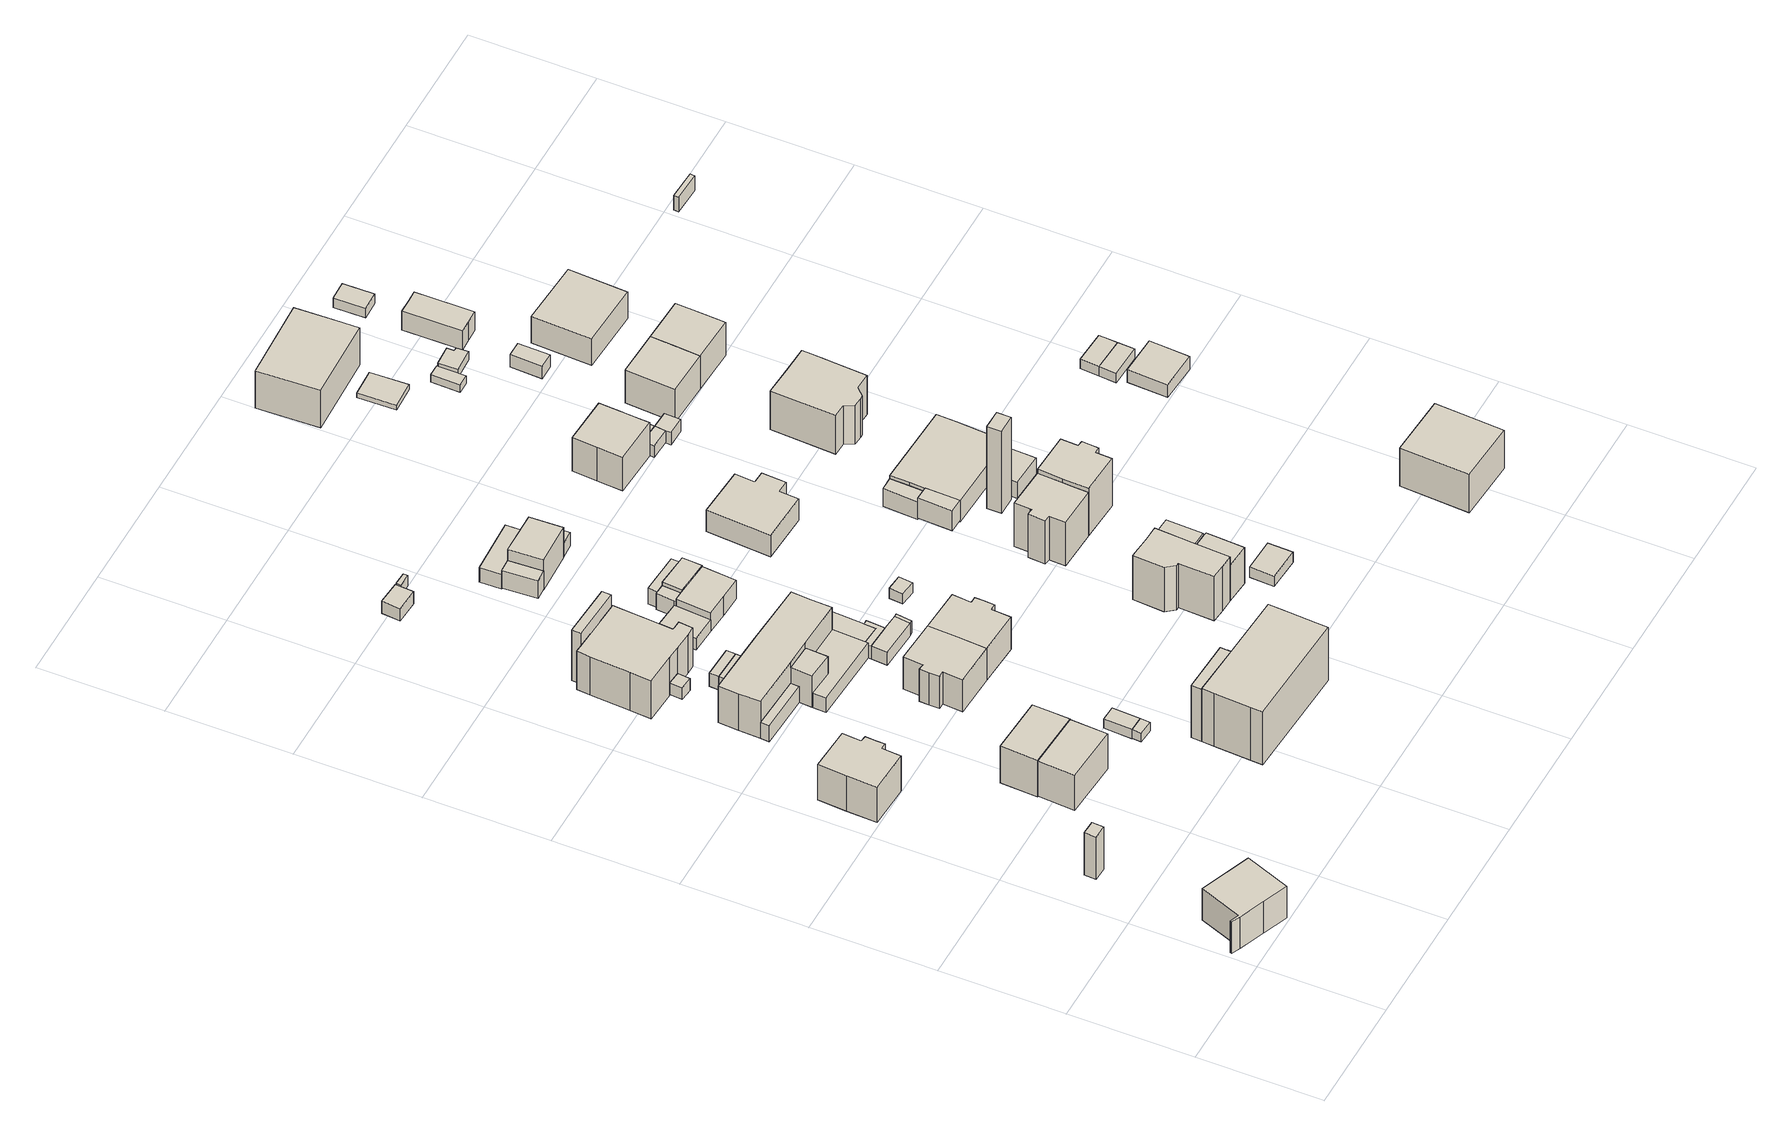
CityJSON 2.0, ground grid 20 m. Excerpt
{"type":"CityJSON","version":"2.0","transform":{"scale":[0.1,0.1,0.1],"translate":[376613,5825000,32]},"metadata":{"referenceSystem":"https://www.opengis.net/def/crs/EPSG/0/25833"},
"CityObjects":{
"building1":{"type":"Building","attributes":{"Gemeindeschluessel":"11000005","BezugspunktDach":"2200","function":"31001_1010","measuredHeight":6.8,"storeysAboveGround":2},"address":[{"country":"Germany","locality":"Berlin","thoroughfareNumber":"76B","thoroughfareName":"Flatower Straße"}],"geometry":[{"type":"Solid","lod":"1","boundaries":[[[[0,1,2,3,4,5,6,7]],[[8,9,10,11,12,13,14,15]],[[8,15,7,6]],[[9,8,6,5]],[[10,9,5,4]],[[11,10,4,3]],[[12,11,3,2]],[[13,12,2,1]],[[14,13,1,0]],[[15,14,0,7]]]]}]},
"building2":{"type":"Building","attributes":{"Gemeindeschluessel":"11000005","BezugspunktDach":"2200","function":"51009_1610","measuredHeight":8.27,"storeysAboveGround":0},"address":[{"country":"Germany","locality":"Berlin"}],"geometry":[{"type":"Solid","lod":"1","boundaries":[[[[16,17,18,19]],[[20,21,22,23]],[[20,23,19,18]],[[21,20,18,17]],[[22,21,17,16]],[[23,22,16,19]]]]}]},
"building3":{"type":"Building","attributes":{"Gemeindeschluessel":"11000005","BezugspunktDach":"2200","function":"31001_1010","measuredHeight":7.84,"storeysAboveGround":1},"address":[{"country":"Germany","locality":"Berlin","thoroughfareNumber":"29D","thoroughfareName":"Grünefelder Straße"}],"geometry":[{"type":"Solid","lod":"1","boundaries":[[[[24,25,26,27,28,29,30,31,32,33]],[[34,35,36,37,38,39,40,41,42,43]],[[34,43,33,32]],[[35,34,32,31]],[[36,35,31,30]],[[37,36,30,29]],[[38,37,29,28]],[[39,38,28,27]],[[40,39,27,26]],[[41,40,26,25]],[[42,41,25,24]],[[43,42,24,33]]]]}]},
"building4":{"type":"Building","attributes":{"Gemeindeschluessel":"11000005","BezugspunktDach":"2200","function":"31001_1010","measuredHeight":10.09,"storeysAboveGround":1},"address":[{"country":"Germany","locality":"Berlin","thoroughfareNumber":"27B","thoroughfareName":"Grünefelder Straße"}],"geometry":[{"type":"Solid","lod":"1","boundaries":[[[[44,45,46,47]],[[48,49,50,51]],[[48,51,47,46]],[[49,48,46,45]],[[50,49,45,44]],[[51,50,44,47]]]]}]},
"building5":{"type":"Building","attributes":{"Gemeindeschluessel":"11000005","BezugspunktDach":"2200","function":"31001_1010","measuredHeight":10.3,"storeysAboveGround":1},"address":[{"country":"Germany","locality":"Berlin","thoroughfareNumber":"27A","thoroughfareName":"Grünefelder Straße"}],"geometry":[{"type":"Solid","lod":"1","boundaries":[[[[52,53,54,55]],[[56,57,58,59]],[[56,59,55,54]],[[57,56,54,53]],[[58,57,53,52]],[[59,58,52,55]]]]}]},
"building6":{"type":"Building","attributes":{"Gemeindeschluessel":"11000005","BezugspunktDach":"2200","function":"51009_1610","measuredHeight":3.06,"storeysAboveGround":0},"address":[{"country":"Germany","locality":"Berlin"}],"geometry":[{"type":"Solid","lod":"1","boundaries":[[[[60,61,62,63]],[[64,65,66,67]],[[64,67,63,62]],[[65,64,62,61]],[[66,65,61,60]],[[67,66,60,63]]]]}]},
"building7":{"type":"Building","attributes":{"Gemeindeschluessel":"11000005","BezugspunktDach":"2200","function":"51009_1610","measuredHeight":2.34,"storeysAboveGround":0},"address":[{"country":"Germany","locality":"Berlin"}],"geometry":[{"type":"Solid","lod":"1","boundaries":[[[[68,69,70,71]],[[72,73,74,75]],[[72,75,71,70]],[[73,72,70,69]],[[74,73,69,68]],[[75,74,68,71]]]]}]},
"building8":{"type":"Building","attributes":{"Gemeindeschluessel":"11000005","BezugspunktDach":"2200","function":"51009_1610","measuredHeight":1.72,"storeysAboveGround":0},"address":[{"country":"Germany","locality":"Berlin"}],"geometry":[{"type":"Solid","lod":"1","boundaries":[[[[76,77,78,79]],[[80,81,82,83]],[[80,83,79,78]],[[81,80,78,77]],[[82,81,77,76]],[[83,82,76,79]]]]}]},
"building9":{"type":"Building","attributes":{"Gemeindeschluessel":"11000005","BezugspunktDach":"2200","function":"31001_1010","measuredHeight":9.69,"storeysAboveGround":2},"address":[{"country":"Germany","locality":"Berlin","thoroughfareNumber":"33 (4)","thoroughfareName":"Grünefelder Straße"}],"geometry":[{"type":"Solid","lod":"1","boundaries":[[[[84,85,86,87,88,89,90,91,92,93,94,95,96,97,98]],[[99,100,101,102,103,104,105,106,107,108,109,110,111,112,113]],[[99,113,98,97]],[[100,99,97,96]],[[101,100,96,95]],[[102,101,95,94]],[[103,102,94,93]],[[104,103,93,92]],[[105,104,92,91]],[[106,105,91,90]],[[107,106,90,89]],[[108,107,89,88]],[[109,108,88,87]],[[110,109,87,86]],[[111,110,86,85]],[[112,111,85,84]],[[113,112,84,98]]]]}]},
"building10":{"type":"Building","attributes":{"Gemeindeschluessel":"11000005","BezugspunktDach":"2200","function":"31001_1000","measuredHeight":1.76,"storeysAboveGround":1},"address":[{"country":"Germany","locality":"Berlin","thoroughfareNumber":"27 (2)","thoroughfareName":"Grünefelder Straße"}],"geometry":[{"type":"Solid","lod":"1","boundaries":[[[[77,114,115,78]],[[116,117,118,119]],[[116,119,78,115]],[[117,116,115,114]],[[118,117,114,77]],[[119,118,77,78]]]]}]},
"building11":{"type":"Building","attributes":{"Gemeindeschluessel":"11000005","BezugspunktDach":"2200","function":"31001_2463","measuredHeight":2.58,"storeysAboveGround":1},"address":[{"country":"Germany","locality":"Berlin","thoroughfareNumber":"31A (2)","thoroughfareName":"Grünefelder Straße"}],"geometry":[{"type":"Solid","lod":"1","boundaries":[[[[120,121,122,123]],[[124,125,126,127]],[[124,127,123,122]],[[125,124,122,121]],[[126,125,121,120]],[[127,126,120,123]]]]}]},
"building12":{"type":"Building","attributes":{"Gemeindeschluessel":"11000005","function":"31001_1010"},"address":[{"country":"Germany","locality":"Berlin","thoroughfareNumber":"31A","thoroughfareName":"Grünefelder Straße"}],"children":["building12-1","building12-2"]},
"building12-1":{"type":"BuildingPart","attributes":{"BezugspunktDach":"2200","measuredHeight":8.16,"storeysAboveGround":1},"parents":["building12"],"geometry":[{"type":"MultiSurface","lod":"1","boundaries":[[[128,129,130,131,132,133,134,135,136,137]],[[138,139,140,141,142,143,144,145,65,64]],[[138,64,137,136]],[[139,138,136,135]],[[140,139,135,134]],[[141,140,134,133]],[[142,141,133,132]],[[143,142,132,131]],[[144,143,131,130]],[[145,144,130,129]],[[146,147,145,129,128]],[[64,65,128,137]],[[65,145,147,146]]]}]},
"building12-2":{"type":"BuildingPart","attributes":{"BezugspunktDach":"2200","measuredHeight":6.19,"storeysAboveGround":1},"parents":["building12"],"geometry":[{"type":"Solid","lod":"1","boundaries":[[[[148,147,146,149]],[[65,145,150,151]],[[65,151,149,146]],[[150,145,147,148]],[[151,150,148,149]],[[65,146,147,145]]]]}]},
"building13":{"type":"Building","attributes":{"Gemeindeschluessel":"11000005","BezugspunktDach":"2200","function":"31001_1000","measuredHeight":9.83,"storeysAboveGround":1},"address":[{"country":"Germany","locality":"Berlin","thoroughfareNumber":"33 (5)","thoroughfareName":"Grünefelder Straße"}],"geometry":[{"type":"Solid","lod":"1","boundaries":[[[[152,153,154,155]],[[156,157,104,102]],[[156,102,155,154]],[[157,156,154,153]],[[104,157,153,152]],[[102,104,152,155]]]]}]},
"building14":{"type":"Building","attributes":{"Gemeindeschluessel":"11000005","BezugspunktDach":"2200","function":"31001_1000","measuredHeight":2.57,"storeysAboveGround":1},"address":[{"country":"Germany","locality":"Berlin","thoroughfareNumber":"31A (3)","thoroughfareName":"Grünefelder Straße"}],"geometry":[{"type":"Solid","lod":"1","boundaries":[[[[121,158,159,122]],[[160,161,125,124]],[[160,124,122,159]],[[161,160,159,158]],[[125,161,158,121]],[[124,125,121,122]]]]}]},
"building15":{"type":"Building","attributes":{"Gemeindeschluessel":"11000005","BezugspunktDach":"2200","function":"51009_1610","measuredHeight":5.48,"storeysAboveGround":0},"address":[{"country":"Germany","locality":"Berlin"}],"geometry":[{"type":"Solid","lod":"1","boundaries":[[[[162,163,164,165]],[[166,167,168,169]],[[166,169,165,164]],[[167,166,164,163]],[[168,167,163,162]],[[169,168,162,165]]]]}]},
"building16":{"type":"Building","attributes":{"Gemeindeschluessel":"11000005","BezugspunktDach":"2200","function":"51009_1610","measuredHeight":2.93,"storeysAboveGround":0},"address":[{"country":"Germany","locality":"Berlin"}],"geometry":[{"type":"Solid","lod":"1","boundaries":[[[[170,171,172,173,174,175,176]],[[151,150,145,144,177,178,179]],[[151,179,176,175]],[[150,151,175,174]],[[145,150,174,173]],[[144,145,173,172]],[[177,144,172,171]],[[178,177,171,170]],[[179,178,170,176]]]]}]},
"building17":{"type":"Building","attributes":{"Gemeindeschluessel":"11000005","BezugspunktDach":"2200","function":"31001_1010","measuredHeight":7.36,"storeysAboveGround":1},"address":[{"country":"Germany","locality":"Berlin","thoroughfareNumber":"29C","thoroughfareName":"Grünefelder Straße"}],"geometry":[{"type":"Solid","lod":"1","boundaries":[[[[180,181,182,183,184,185,186,187,188,189]],[[190,191,192,193,194,195,196,197,198,199]],[[190,199,189,188]],[[191,190,188,187]],[[192,191,187,186]],[[193,192,186,185]],[[194,193,185,184]],[[195,194,184,183]],[[196,195,183,182]],[[197,196,182,181]],[[198,197,181,180]],[[199,198,180,189]]]]}]},
"building18":{"type":"Building","attributes":{"Gemeindeschluessel":"11000005","function":"31001_1010"},"address":[{"country":"Germany","locality":"Berlin","thoroughfareNumber":"25","thoroughfareName":"Grünefelder Straße"}],"children":["building18-1","building18-2"]},
"building18-1":{"type":"BuildingPart","attributes":{"BezugspunktDach":"2200","measuredHeight":10.67,"storeysAboveGround":2},"parents":["building18"],"geometry":[{"type":"MultiSurface","lod":"1","boundaries":[[[200,201,202,203,204,205,206,207,208]],[[209,210,211,212,213,214,215,216,217]],[[209,217,208,207]],[[210,209,207,206]],[[211,210,206,205]],[[218,219,211,205,204]],[[213,212,204,203]],[[214,213,203,202]],[[215,214,202,201]],[[216,215,201,200]],[[217,216,200,208]],[[212,211,219,218]]]}]},
"building18-2":{"type":"BuildingPart","attributes":{"BezugspunktDach":"2200","measuredHeight":10.16,"storeysAboveGround":2},"parents":["building18"],"geometry":[{"type":"Solid","lod":"1","boundaries":[[[[218,220,221,219]],[[222,223,212,211]],[[222,211,219,221]],[[223,222,221,220]],[[212,223,220,218]],[[212,218,219,211]]]]}]},
"building19":{"type":"Building","attributes":{"Gemeindeschluessel":"11000005","BezugspunktDach":"2200","function":"31001_1312","measuredHeight":2.42,"storeysAboveGround":1},"address":[{"country":"Germany","locality":"Berlin","thoroughfareNumber":"95A","thoroughfareName":"Hubertusstraße"}],"geometry":[{"type":"Solid","lod":"1","boundaries":[[[[224,225,226,227]],[[228,229,230,231]],[[228,231,227,226]],[[229,228,226,225]],[[230,229,225,224]],[[231,230,224,227]]]]}]},
"building20":{"type":"Building","attributes":{"Gemeindeschluessel":"11000005","BezugspunktDach":"2200","function":"51009_1610","measuredHeight":7.68,"storeysAboveGround":0},"address":[{"country":"Germany","locality":"Berlin"}],"geometry":[{"type":"Solid","lod":"1","boundaries":[[[[232,233,234,235]],[[236,237,238,239]],[[236,239,235,234]],[[237,236,234,233]],[[238,237,233,232]],[[239,238,232,235]]]]}]},
"building21":{"type":"Building","attributes":{"Gemeindeschluessel":"11000005","BezugspunktDach":"2200","function":"51009_1610","measuredHeight":2.75,"storeysAboveGround":0},"address":[{"country":"Germany","locality":"Berlin"}],"geometry":[{"type":"Solid","lod":"1","boundaries":[[[[240,241,242,243,244]],[[245,246,247,248,249]],[[245,249,244,243]],[[246,245,243,242]],[[247,246,242,241]],[[248,247,241,240]],[[249,248,240,244]]]]}]},
"building22":{"type":"Building","attributes":{"Gemeindeschluessel":"11000005","BezugspunktDach":"2200","function":"51009_1610","measuredHeight":2.51,"storeysAboveGround":0},"address":[{"country":"Germany","locality":"Berlin"}],"geometry":[{"type":"Solid","lod":"1","boundaries":[[[[250,251,252,253,254,255,256]],[[178,177,257,258,259,260,261]],[[178,261,256,255]],[[177,178,255,254]],[[257,177,254,253]],[[258,257,253,252]],[[259,258,252,251]],[[260,259,251,250]],[[261,260,250,256]]]]}]},
"building23":{"type":"Building","attributes":{"Gemeindeschluessel":"11000005","BezugspunktDach":"2200","function":"31001_1000","measuredHeight":2.48,"storeysAboveGround":1},"address":[{"country":"Germany","locality":"Berlin","thoroughfareNumber":"31A (4)","thoroughfareName":"Grünefelder Straße"}],"geometry":[{"type":"Solid","lod":"1","boundaries":[[[[262,263,250,256,264]],[[261,260,265,266,267]],[[261,267,264,256]],[[260,261,256,250]],[[265,260,250,263]],[[266,265,263,262]],[[267,266,262,264]]]]}]},
"building24":{"type":"Building","attributes":{"Gemeindeschluessel":"11000005","BezugspunktDach":"2200","function":"31001_1010","measuredHeight":7.36,"storeysAboveGround":1},"address":[{"country":"Germany","locality":"Berlin","thoroughfareNumber":"29B","thoroughfareName":"Grünefelder Straße"}],"geometry":[{"type":"Solid","lod":"1","boundaries":[[[[268,269,270,271,272,273,274,184,183,182]],[[195,194,275,276,277,278,279,280,281,196]],[[195,196,182,183]],[[194,195,183,184]],[[275,194,184,274]],[[276,275,274,273]],[[277,276,273,272]],[[278,277,272,271]],[[279,278,271,270]],[[280,279,270,269]],[[281,280,269,268]],[[196,281,268,182]]]]}]},
"building25":{"type":"Building","attributes":{"Gemeindeschluessel":"11000005","BezugspunktDach":"2200","function":"31001_1000","measuredHeight":2.1,"storeysAboveGround":1},"address":[{"country":"Germany","locality":"Berlin","thoroughfareNumber":"95A (1)","thoroughfareName":"Hubertusstraße"}],"geometry":[{"type":"Solid","lod":"1","boundaries":[[[[282,283,284,285]],[[286,287,288,289]],[[286,289,285,284]],[[287,286,284,283]],[[288,287,283,282]],[[289,288,282,285]]]]}]},
"building26":{"type":"Building","attributes":{"Gemeindeschluessel":"11000005","BezugspunktDach":"2200","function":"31001_1000","measuredHeight":2.5,"storeysAboveGround":1},"address":[{"country":"Germany","locality":"Berlin","thoroughfareNumber":"31A (1)","thoroughfareName":"Grünefelder Straße"}],"geometry":[{"type":"Solid","lod":"1","boundaries":[[[[253,252,290,291,292,254]],[[144,142,293,258,257,177]],[[144,177,254,292]],[[142,144,292,291]],[[293,142,291,290]],[[258,293,290,252]],[[257,258,252,253]],[[177,257,253,254]]]]}]},
"building27":{"type":"Building","attributes":{"Gemeindeschluessel":"11000005","BezugspunktDach":"2200","function":"51009_1610","measuredHeight":3.07,"storeysAboveGround":0},"address":[{"country":"Germany","locality":"Berlin"}],"geometry":[{"type":"Solid","lod":"1","boundaries":[[[[294,295,296,297,298,299]],[[300,301,302,303,304,305]],[[300,305,299,298]],[[301,300,298,297]],[[302,301,297,296]],[[303,302,296,295]],[[304,303,295,294]],[[305,304,294,299]]]]}]},
"building28":{"type":"Building","attributes":{"Gemeindeschluessel":"11000005","BezugspunktDach":"2200","function":"51009_1610","measuredHeight":2.44,"storeysAboveGround":0},"address":[{"country":"Germany","locality":"Berlin"}],"geometry":[{"type":"Solid","lod":"1","boundaries":[[[[306,307,263,262]],[[308,309,310,311]],[[308,311,262,263]],[[309,308,263,307]],[[310,309,307,306]],[[311,310,306,262]]]]}]},
"building29":{"type":"Building","attributes":{"Gemeindeschluessel":"11000005","BezugspunktDach":"2200","function":"31001_1000","measuredHeight":5.25,"storeysAboveGround":1},"address":[{"country":"Germany","locality":"Berlin","thoroughfareNumber":"93 (2)","thoroughfareName":"Hubertusstraße"}],"geometry":[{"type":"Solid","lod":"1","boundaries":[[[[312,313,314,315]],[[316,317,318,319]],[[316,319,315,314]],[[317,316,314,313]],[[318,317,313,312]],[[319,318,312,315]]]]}]},
"building30":{"type":"Building","attributes":{"Gemeindeschluessel":"11000005","BezugspunktDach":"2200","function":"31001_2463","measuredHeight":4.39,"storeysAboveGround":1},"address":[{"country":"Germany","locality":"Berlin","thoroughfareNumber":"33 (1)","thoroughfareName":"Grünefelder Straße"}],"geometry":[{"type":"Solid","lod":"1","boundaries":[[[[320,321,322,323,324,325,326]],[[247,327,328,329,330,331,248]],[[247,248,326,325]],[[327,247,325,324]],[[328,327,324,323]],[[329,328,323,322]],[[330,329,322,321]],[[331,330,321,320]],[[248,331,320,326]]]]}]},
"building31":{"type":"Building","attributes":{"Gemeindeschluessel":"11000005","BezugspunktDach":"2200","function":"31001_1000","measuredHeight":4.55,"storeysAboveGround":1},"address":[{"country":"Germany","locality":"Berlin","thoroughfareNumber":"33 (2)","thoroughfareName":"Grünefelder Straße"}],"geometry":[{"type":"Solid","lod":"1","boundaries":[[[[332,333,334,335,336,337]],[[303,338,339,340,341,304]],[[303,304,337,336]],[[338,303,336,335]],[[339,338,335,334]],[[340,339,334,333]],[[341,340,333,332]],[[304,341,332,337]]]]}]},
"building32":{"type":"Building","attributes":{"Gemeindeschluessel":"11000005","BezugspunktDach":"2200","function":"31001_1000","measuredHeight":3.08,"storeysAboveGround":1},"address":[{"country":"Germany","locality":"Berlin","thoroughfareNumber":"33 (3)","thoroughfareName":"Grünefelder Straße"}],"geometry":[{"type":"Solid","lod":"1","boundaries":[[[[295,342,343,344,296]],[[345,346,347,303,302]],[[345,302,296,344]],[[346,345,344,343]],[[347,346,343,342]],[[303,347,342,295]],[[302,303,295,296]]]]}]},
"building33":{"type":"Building","attributes":{"Gemeindeschluessel":"11000005","function":"31001_1010"},"address":[{"country":"Germany","locality":"Berlin","thoroughfareNumber":"93","thoroughfareName":"Hubertusstraße"}],"children":["building33-1","building33-2"]},
"building33-1":{"type":"BuildingPart","attributes":{"BezugspunktDach":"2200","measuredHeight":8.17,"storeysAboveGround":1},"parents":["building33"],"geometry":[{"type":"MultiSurface","lod":"1","boundaries":[[[348,349,350,351]],[[352,353,354,355]],[[356,357,351,350]],[[353,352,350,349]],[[354,353,349,348]],[[355,354,348,351]],[[352,355,357,356]]]}]},
"building33-2":{"type":"BuildingPart","attributes":{"BezugspunktDach":"2200","measuredHeight":2.81,"storeysAboveGround":1},"parents":["building33"],"geometry":[{"type":"Solid","lod":"1","boundaries":[[[[358,357,356,359,360]],[[361,352,355,362,363]],[[361,363,360,359]],[[352,361,359,356]],[[362,355,357,358]],[[363,362,358,360]],[[355,352,356,357]]]]}]},
"building34":{"type":"Building","attributes":{"Gemeindeschluessel":"11000005","BezugspunktDach":"2200","function":"31001_1000","measuredHeight":1.97,"storeysAboveGround":1},"address":[{"country":"Germany","locality":"Berlin","thoroughfareNumber":"31 (3)","thoroughfareName":"Grünefelder Straße"}],"geometry":[{"type":"Solid","lod":"1","boundaries":[[[[364,365,366,367]],[[368,369,370,371]],[[368,371,367,366]],[[369,368,366,365]],[[370,369,365,364]],[[371,370,364,367]]]]}]},
"building35":{"type":"Building","attributes":{"Gemeindeschluessel":"11000005","BezugspunktDach":"2200","function":"31001_1000","measuredHeight":3.67,"storeysAboveGround":1},"address":[{"country":"Germany","locality":"Berlin","thoroughfareNumber":"93 (3)","thoroughfareName":"Hubertusstraße"}],"geometry":[{"type":"Solid","lod":"1","boundaries":[[[[372,373,374,375]],[[376,377,378,379]],[[376,379,375,374]],[[377,376,374,373]],[[378,377,373,372]],[[379,378,372,375]]]]}]},
"building36":{"type":"Building","attributes":{"Gemeindeschluessel":"11000005","function":"31001_1010"},"address":[{"country":"Germany","locality":"Berlin","thoroughfareNumber":"27","thoroughfareName":"Grünefelder Straße"}],"children":["building36-1","building36-2"]},
"building36-1":{"type":"BuildingPart","attributes":{"BezugspunktDach":"2200","measuredHeight":10.29,"storeysAboveGround":2},"parents":["building36"],"geometry":[{"type":"Solid","lod":"1","boundaries":[[[[380,381,382,383,384,385,386,387,388,389]],[[390,391,392,393,394,395,396,397,398,399]],[[390,399,389,388]],[[391,390,388,387]],[[392,391,387,386]],[[393,392,386,385]],[[394,400,401,393,385,384]],[[395,394,384,383]],[[396,395,383,382]],[[397,396,382,381]],[[398,397,381,380]],[[399,398,380,389]],[[393,401,400,394]]]]}]},
"building36-2":{"type":"BuildingPart","attributes":{"BezugspunktDach":"2200","measuredHeight":9.18,"storeysAboveGround":2},"parents":["building36"],"geometry":[{"type":"Solid","lod":"1","boundaries":[[[[402,403,404,401,400]],[[393,405,406,407,394]],[[405,393,401,404]],[[406,405,404,403]],[[407,406,403,402]],[[394,407,402,400]],[[393,394,400,401]]]]}]},
"building37":{"type":"Building","attributes":{"Gemeindeschluessel":"11000005","BezugspunktDach":"2200","function":"51009_1610","measuredHeight":9.21,"storeysAboveGround":0},"address":[{"country":"Germany","locality":"Berlin"}],"geometry":[{"type":"Solid","lod":"1","boundaries":[[[[408,409,410,411]],[[392,412,405,393]],[[392,393,411,410]],[[412,392,410,409]],[[405,412,409,408]],[[393,405,408,411]]]]}]},
"building38":{"type":"Building","attributes":{"Gemeindeschluessel":"11000005","BezugspunktDach":"2200","function":"31001_1010","measuredHeight":5.49,"storeysAboveGround":1},"address":[{"country":"Germany","locality":"Berlin","thoroughfareNumber":"33","thoroughfareName":"Grünefelder Straße"}],"geometry":[{"type":"Solid","lod":"1","boundaries":[[[[413,414,415,416,417,418,419,420]],[[421,422,423,424,425,426,427,428]],[[421,428,420,419]],[[422,421,419,418]],[[423,422,418,417]],[[424,423,417,416]],[[425,424,416,415]],[[426,425,415,414]],[[427,426,414,413]],[[428,427,413,420]]]]}]},
"building39":{"type":"Building","attributes":{"Gemeindeschluessel":"11000005","BezugspunktDach":"2200","function":"31001_2463","measuredHeight":1.97,"storeysAboveGround":1},"address":[{"country":"Germany","locality":"Berlin","thoroughfareNumber":"27 (1)","thoroughfareName":"Grünefelder Straße"}],"geometry":[{"type":"Solid","lod":"1","boundaries":[[[[429,430,431,432]],[[433,434,435,436]],[[433,436,432,431]],[[434,433,431,430]],[[435,434,430,429]],[[436,435,429,432]]]]}]},
"building40":{"type":"Building","attributes":{"Gemeindeschluessel":"11000005","BezugspunktDach":"2200","function":"31001_1010","measuredHeight":9.52,"storeysAboveGround":2},"address":[{"country":"Germany","locality":"Berlin","thoroughfareNumber":"29A","thoroughfareName":"Grünefelder Straße"}],"geometry":[{"type":"Solid","lod":"1","boundaries":[[[[437,438,439,440,441,442,443,444,445,446,447]],[[448,449,450,451,452,453,454,455,456,457,458]],[[448,458,447,446]],[[449,448,446,445]],[[450,449,445,444]],[[451,450,444,443]],[[452,451,443,442]],[[453,452,442,441]],[[454,453,441,440]],[[455,454,440,439]],[[456,455,439,438]],[[457,456,438,437]],[[458,457,437,447]]]]}]},
"building41":{"type":"Building","attributes":{"Gemeindeschluessel":"11000005","BezugspunktDach":"2200","function":"51009_1610","measuredHeight":4.53,"storeysAboveGround":0},"address":[{"country":"Germany","locality":"Berlin"}],"geometry":[{"type":"Solid","lod":"1","boundaries":[[[[459,460,461,462]],[[463,464,465,466]],[[463,466,462,461]],[[464,463,461,460]],[[465,464,460,459]],[[466,465,459,462]]]]}]},
"building42":{"type":"Building","attributes":{"Gemeindeschluessel":"11000005","BezugspunktDach":"2200","function":"31001_1010","measuredHeight":7.87,"storeysAboveGround":1},"address":[{"country":"Germany","locality":"Berlin","thoroughfareNumber":"35B","thoroughfareName":"Grünefelder Straße"}],"geometry":[{"type":"Solid","lod":"1","boundaries":[[[[467,468,469,470,471,472,473,474]],[[475,476,477,478,479,480,481,482]],[[475,482,474,473]],[[476,475,473,472]],[[477,476,472,471]],[[478,477,471,470]],[[479,478,470,469]],[[480,479,469,468]],[[481,480,468,467]],[[482,481,467,474]]]]}]},
"building43":{"type":"Building","attributes":{"Gemeindeschluessel":"11000005","BezugspunktDach":"2200","function":"31001_1000","measuredHeight":16.09,"storeysAboveGround":1},"address":[{"country":"Germany","locality":"Berlin","thoroughfareNumber":"31 (2)","thoroughfareName":"Grünefelder Straße"}],"geometry":[{"type":"Solid","lod":"1","boundaries":[[[[483,484,485,486]],[[487,488,489,490]],[[487,490,486,485]],[[488,487,485,484]],[[489,488,484,483]],[[490,489,483,486]]]]}]},
"building44":{"type":"Building","attributes":{"Gemeindeschluessel":"11000005","BezugspunktDach":"2200","function":"31001_1010","measuredHeight":10.34,"storeysAboveGround":2},"address":[{"country":"Germany","locality":"Berlin","thoroughfareNumber":"29","thoroughfareName":"Grünefelder Straße"}],"geometry":[{"type":"Solid","lod":"1","boundaries":[[[[491,492,493,494,495,496,497,498,499,500]],[[501,452,502,503,504,505,506,507,508,455]],[[501,455,500,499]],[[452,501,499,498]],[[502,452,498,497]],[[503,502,497,496]],[[504,503,496,495]],[[505,504,495,494]],[[506,505,494,493]],[[507,506,493,492]],[[508,507,492,491]],[[455,508,491,500]]]]}]},
"building45":{"type":"Building","attributes":{"Gemeindeschluessel":"11000005","function":"31001_1010"},"address":[{"country":"Germany","locality":"Berlin","thoroughfareNumber":"31","thoroughfareName":"Grünefelder Straße"}],"children":["building45-1","building45-2"]},
"building45-1":{"type":"BuildingPart","attributes":{"BezugspunktDach":"2200","measuredHeight":4.65,"storeysAboveGround":2},"parents":["building45"],"geometry":[{"type":"MultiSurface","lod":"1","boundaries":[[[509,510,511,512,513,514,515,516,517]],[[518,519,520,521,522,523,524,525,526]],[[518,526,517,516]],[[519,518,516,515]],[[527,528,515,514]],[[529,530,527,520,514,513]],[[522,521,513,512]],[[523,522,512,511]],[[524,523,511,510]],[[525,524,510,509]],[[526,525,509,517]],[[520,519,528,527]],[[521,531,520,527,530,529]]]}]},
"building45-2":{"type":"BuildingPart","attributes":{"BezugspunktDach":"2200","measuredHeight":3.55,"storeysAboveGround":2},"parents":["building45"],"geometry":[{"type":"MultiSurface","lod":"1","boundaries":[[[528,530,532,533]],[[534,521,519,535]],[[534,535,533,532]],[[521,534,532,530]],[[521,520,519]],[[535,519,528,533]],[[519,520,527,528]],[[530,527,520,521]]]}]},
"building46":{"type":"Building","attributes":{"Gemeindeschluessel":"11000005","BezugspunktDach":"2200","function":"31001_1000","measuredHeight":2.25,"storeysAboveGround":1},"address":[{"country":"Germany","locality":"Berlin","thoroughfareNumber":"35B (2)","thoroughfareName":"Grünefelder Straße"}],"geometry":[{"type":"Solid","lod":"1","boundaries":[[[[536,537,538,539,540]],[[541,542,543,544,545]],[[541,545,540,539]],[[542,541,539,538]],[[543,542,538,537]],[[544,543,537,536]],[[545,544,536,540]]]]}]},
"building47":{"type":"Building","attributes":{"Gemeindeschluessel":"11000005","BezugspunktDach":"2200","function":"51009_1610","measuredHeight":2.35,"storeysAboveGround":0},"address":[{"country":"Germany","locality":"Berlin"}],"geometry":[{"type":"Solid","lod":"1","boundaries":[[[[537,546,547,538]],[[478,548,549,480]],[[478,480,538,547]],[[548,478,547,546]],[[549,548,546,537]],[[480,549,537,538]]]]}]},
"building48":{"type":"Building","attributes":{"Gemeindeschluessel":"11000005","BezugspunktDach":"2200","function":"31001_2463","measuredHeight":3.8,"storeysAboveGround":1},"address":[{"country":"Germany","locality":"Berlin","thoroughfareNumber":"31 (1)","thoroughfareName":"Grünefelder Straße"}],"geometry":[{"type":"Solid","lod":"1","boundaries":[[[[550,551,552,553]],[[554,555,556,557]],[[554,557,553,552]],[[555,554,552,551]],[[556,555,551,550]],[[557,556,550,553]]]]}]},
"building49":{"type":"Building","attributes":{"Gemeindeschluessel":"11000005","BezugspunktDach":"2200","function":"31001_1000","measuredHeight":2.36,"storeysAboveGround":1},"address":[{"country":"Germany","locality":"Berlin","thoroughfareNumber":"35B (1)","thoroughfareName":"Grünefelder Straße"}],"geometry":[{"type":"Solid","lod":"1","boundaries":[[[[558,559,537,536,560]],[[561,549,562,563,564]],[[561,564,560,536]],[[549,561,536,537]],[[562,549,537,559]],[[563,562,559,558]],[[564,563,558,560]]]]}]},
"building50":{"type":"Building","attributes":{"Gemeindeschluessel":"11000005","BezugspunktDach":"2200","function":"31001_1010","measuredHeight":10.13,"storeysAboveGround":1},"address":[{"country":"Germany","locality":"Berlin","thoroughfareNumber":"91","thoroughfareName":"Hubertusstraße"}],"geometry":[{"type":"Solid","lod":"1","boundaries":[[[[565,566,567,568,569]],[[570,571,572,573,574]],[[570,574,569,568]],[[571,570,568,567]],[[572,571,567,566]],[[573,572,566,565]],[[574,573,565,569]]]]}]},
"building51":{"type":"Building","attributes":{"Gemeindeschluessel":"11000005","BezugspunktDach":"2200","function":"31001_1000","measuredHeight":0.956,"storeysAboveGround":1},"address":[{"country":"Germany","locality":"Berlin","thoroughfareNumber":"91 (1)","thoroughfareName":"Hubertusstraße"}],"geometry":[{"type":"Solid","lod":"1","boundaries":[[[[575,576,577,578]],[[579,580,581,582]],[[579,582,578,577]],[[580,579,577,576]],[[581,580,576,575]],[[582,581,575,578]]]]}]},
"building52":{"type":"Building","attributes":{"Gemeindeschluessel":"11000005","BezugspunktDach":"2200","function":"31001_1000","measuredHeight":2.41,"storeysAboveGround":1},"address":[{"country":"Germany","locality":"Berlin","thoroughfareNumber":"91 (2)","thoroughfareName":"Hubertusstraße"}],"geometry":[{"type":"Solid","lod":"1","boundaries":[[[[583,584,585,586,587]],[[588,589,590,591,592]],[[588,592,587,586]],[[589,588,586,585]],[[590,589,585,584]],[[591,590,584,583]],[[592,591,583,587]]]]}]},
"building53":{"type":"Building","attributes":{"Gemeindeschluessel":"11000005","BezugspunktDach":"2200","function":"31001_1010","measuredHeight":9.41,"storeysAboveGround":1},"address":[{"country":"Germany","locality":"Berlin","thoroughfareNumber":"33A","thoroughfareName":"Grünefelder Straße"}],"geometry":[{"type":"Solid","lod":"1","boundaries":[[[[593,594,595,596,597,598,599,600,601,602,603,604]],[[605,606,607,608,609,610,611,612,613,614,615,616]],[[605,616,604,603]],[[606,605,603,602]],[[607,606,602,601]],[[608,607,601,600]],[[609,608,600,599]],[[610,609,599,598]],[[611,610,598,597]],[[612,611,597,596]],[[613,612,596,595]],[[614,613,595,594]],[[615,614,594,593]],[[616,615,593,604]]]]}]},
"building54":{"type":"Building","attributes":{"Gemeindeschluessel":"11000005","BezugspunktDach":"2200","function":"31001_1010","measuredHeight":7.62,"storeysAboveGround":1},"address":[{"country":"Germany","locality":"Berlin","thoroughfareNumber":"35A","thoroughfareName":"Grünefelder Straße"}],"geometry":[{"type":"Solid","lod":"1","boundaries":[[[[617,618,619,620,621]],[[622,623,624,625,626]],[[622,626,621,620]],[[623,622,620,619]],[[624,623,619,618]],[[625,624,618,617]],[[626,625,617,621]]]]}]},
"building55":{"type":"Building","attributes":{"Gemeindeschluessel":"11000005","BezugspunktDach":"2200","function":"31001_1010","measuredHeight":8.8,"storeysAboveGround":1},"address":[{"country":"Germany","locality":"Berlin","thoroughfareNumber":"26","thoroughfareName":"Grünefelder Straße"}],"geometry":[{"type":"Solid","lod":"1","boundaries":[[[[627,628,629,630]],[[631,632,633,634]],[[631,634,630,629]],[[632,631,629,628]],[[633,632,628,627]],[[634,633,627,630]]]]}]},
"building56":{"type":"Building","attributes":{"Gemeindeschluessel":"11000005","BezugspunktDach":"2200","function":"31001_1000","measuredHeight":1.67,"storeysAboveGround":1},"address":[{"country":"Germany","locality":"Berlin","thoroughfareNumber":"39 (2)","thoroughfareName":"Grünefelder Straße"}],"geometry":[{"type":"Solid","lod":"1","boundaries":[[[[635,636,637,638,639,640]],[[641,642,643,644,645,646]],[[641,646,640,639]],[[642,641,639,638]],[[643,642,638,637]],[[644,643,637,636]],[[645,644,636,635]],[[646,645,635,640]]]]}]},
"building57":{"type":"Building","attributes":{"Gemeindeschluessel":"11000005","BezugspunktDach":"2200","function":"31001_1000","measuredHeight":2.62,"storeysAboveGround":1},"address":[{"country":"Germany","locality":"Berlin","thoroughfareNumber":"37 (1)","thoroughfareName":"Grünefelder Straße"}],"geometry":[{"type":"Solid","lod":"1","boundaries":[[[[647,648,649,650]],[[651,652,653,654]],[[651,654,650,649]],[[652,651,649,648]],[[653,652,648,647]],[[654,653,647,650]]]]}]},
"building58":{"type":"Building","attributes":{"Gemeindeschluessel":"11000005","BezugspunktDach":"2200","function":"31001_1010","measuredHeight":7.57,"storeysAboveGround":1},"address":[{"country":"Germany","locality":"Berlin","thoroughfareNumber":"35","thoroughfareName":"Grünefelder Straße"}],"geometry":[{"type":"Solid","lod":"1","boundaries":[[[[655,656,657,619,617]],[[623,658,659,660,625]],[[623,625,617,619]],[[658,623,619,657]],[[659,658,657,656]],[[660,659,656,655]],[[625,660,655,617]]]]}]},
"building59":{"type":"Building","attributes":{"Gemeindeschluessel":"11000005","BezugspunktDach":"2200","function":"31001_1010","measuredHeight":4.16,"storeysAboveGround":1},"address":[{"country":"Germany","locality":"Berlin","thoroughfareNumber":"39","thoroughfareName":"Grünefelder Straße"}],"geometry":[{"type":"Solid","lod":"1","boundaries":[[[[661,662,663,664,665,666]],[[667,668,669,670,671,672]],[[667,672,666,665]],[[668,667,665,664]],[[669,668,664,663]],[[670,669,663,662]],[[671,670,662,661]],[[672,671,661,666]]]]}]},
"building60":{"type":"Building","attributes":{"Gemeindeschluessel":"11000005","BezugspunktDach":"2200","function":"31001_2463","measuredHeight":2.2,"storeysAboveGround":1},"address":[{"country":"Germany","locality":"Berlin","thoroughfareNumber":"39 (1)","thoroughfareName":"Grünefelder Straße"}],"geometry":[{"type":"Solid","lod":"1","boundaries":[[[[673,674,675,676]],[[677,678,679,680]],[[677,680,676,675]],[[678,677,675,674]],[[679,678,674,673]],[[680,679,673,676]]]]}]},
"building61":{"type":"Building","attributes":{"Gemeindeschluessel":"11000005","BezugspunktDach":"2200","function":"31001_1010","measuredHeight":6.79,"storeysAboveGround":1},"address":[{"country":"Germany","locality":"Berlin","thoroughfareNumber":"37","thoroughfareName":"Grünefelder Straße"}],"geometry":[{"type":"Solid","lod":"1","boundaries":[[[[681,682,683,684]],[[685,686,687,688]],[[685,688,684,683]],[[686,685,683,682]],[[687,686,682,681]],[[688,687,681,684]]]]}]},
"building62":{"type":"Building","attributes":{"Gemeindeschluessel":"11000005","BezugspunktDach":"2200","function":"31001_2463","measuredHeight":2.49,"storeysAboveGround":1},"address":[{"country":"Germany","locality":"Berlin","thoroughfareNumber":"30A (2)","thoroughfareName":"Grünefelder Straße"}],"geometry":[{"type":"Solid","lod":"1","boundaries":[[[[689,690,691,692]],[[693,694,695,696]],[[693,696,692,691]],[[694,693,691,690]],[[695,694,690,689]],[[696,695,689,692]]]]}]},
"building63":{"type":"Building","attributes":{"Gemeindeschluessel":"11000005","BezugspunktDach":"2200","function":"31001_2463","measuredHeight":1.92,"storeysAboveGround":1},"address":[{"country":"Germany","locality":"Berlin","thoroughfareNumber":"32 (1)","thoroughfareName":"Grünefelder Straße"}],"geometry":[{"type":"Solid","lod":"1","boundaries":[[[[697,698,699,700]],[[701,702,703,704]],[[701,704,700,699]],[[702,701,699,698]],[[703,702,698,697]],[[704,703,697,700]]]]}]},
"building64":{"type":"Building","attributes":{"Gemeindeschluessel":"11000005","BezugspunktDach":"2200","function":"31001_2463","measuredHeight":1.94,"storeysAboveGround":1},"address":[{"country":"Germany","locality":"Berlin","thoroughfareNumber":"32 (2)","thoroughfareName":"Grünefelder Straße"}],"geometry":[{"type":"Solid","lod":"1","boundaries":[[[[698,705,706,699]],[[707,708,702,701]],[[707,701,699,706]],[[708,707,706,705]],[[702,708,705,698]],[[701,702,698,699]]]]}]},
"building65":{"type":"Building","attributes":{"Gemeindeschluessel":"11000005","BezugspunktDach":"2200","function":"51009_1610","measuredHeight":2.77,"storeysAboveGround":0},"address":[{"country":"Germany","locality":"Berlin"}],"geometry":[{"type":"Solid","lod":"1","boundaries":[[[[709,710,711,712]],[[713,714,715,716]],[[713,716,712,711]],[[714,713,711,710]],[[715,714,710,709]],[[716,715,709,712]]]]}]}
},
"vertices":[
[20,36,67],[62,19,67],[103,3,67],[131,76,67],[48,108,67],[22,39,67],[7,45,67],[6,42,67],[7,45,5],[22,39,5],[48,108,5],[131,76,5],[103,3,5],[62,19,5],[20,36,5],[6,42,5],
[80,276,88],[81,295,88],[58,296,88],[57,277,88],[58,296,5],[81,295,5],[80,276,5],[57,277,5],
[99,600,73],[101,631,73],[111,630,73],[111,646,73],[112,662,73],[102,663,73],[104,694,73],[33,698,73],[30,651,73],[28,603,73],[30,651,4],[33,698,4],[104,694,4],[102,663,4],[112,662,4],[111,646,4],[111,630,4],[101,631,4],[99,600,4],[28,603,4],
[262,357,75],[265,417,75],[171,422,75],[167,363,75],[171,422,6],[265,417,6],[262,357,6],[167,363,6],
[265,417,76],[268,477,76],[174,482,76],[171,422,76],[174,482,4],[268,477,4],[265,417,4],[171,422,4],
[197,805,35],[198,819,35],[109,823,35],[108,809,35],[109,823,4],[198,819,4],[197,805,4],[108,809,4],
[150,952,30],[152,972,30],[130,974,30],[129,954,30],[130,974,7],[152,972,7],[150,952,7],[129,954,7],
[356,336,23],[357,352,23],[332,353,23],[331,338,23],[332,353,6],[357,352,6],[356,336,6],[331,338,6],
[130,974,80],[152,972,80],[182,970,80],[197,970,80],[199,993,80],[183,994,80],[184,1010,80],[189,1091,80],[185,1091,80],[137,1094,80],[98,1096,80],[85,1097,80],[83,1075,80],[79,1011,80],[77,977,80],[79,1011,5],[83,1075,5],[85,1097,5],[98,1096,5],[137,1094,5],[185,1091,5],[189,1091,5],[184,1010,5],[183,994,5],[199,993,5],[197,970,5],[182,970,5],[152,972,5],[130,974,5],[77,977,5],
[359,397,23],[334,398,23],[334,398,5],[359,397,5],[357,352,5],[332,353,5],
[220,885,31],[221,915,31],[170,917,31],[168,888,31],[170,917,5],[221,915,5],[220,885,5],[168,888,5],
[198,819,76],[242,817,76],[322,814,76],[323,847,76],[325,879,76],[220,885,76],[195,886,76],[112,890,76],[110,857,76],[109,823,76],[110,857,4],[112,890,4],[195,886,4],[220,885,4],[325,879,4],[323,847,4],[322,814,4],[242,817,4],[198,819,66],[242,817,66],
[240,781,66],[196,784,66],[240,781,4],[196,784,4],
[185,1091,104],[186,1106,104],[98,1111,104],[98,1096,104],[98,1111,5],[186,1106,5],
[222,930,31],[171,932,31],[171,932,5],[222,930,5],
[199,993,62],[200,1010,62],[184,1010,62],[183,994,62],[184,1010,8],[200,1010,8],[199,993,8],[183,994,8],
[319,756,33],[320,763,33],[322,814,33],[242,817,33],[240,781,33],[196,784,33],[195,762,33],[320,763,4],[319,756,4],[195,762,4],
[280,622,68],[278,590,68],[349,587,68],[352,634,68],[354,681,68],[283,685,68],[281,653,68],[271,654,68],[270,638,68],[270,622,68],[270,638,5],[271,654,5],[281,653,5],[283,685,5],[354,681,5],[352,634,5],[349,587,5],[278,590,5],[280,622,5],[270,622,5],
[557,156,108],[558,175,108],[561,233,108],[562,252,108],[456,258,108],[370,263,108],[369,243,108],[366,185,108],[365,166,108],[366,185,4],[369,243,4],[370,263,4],[456,258,4],[562,252,4],[561,233,4],[558,175,4],[557,156,4],[365,166,4],[456,258,106],[370,263,106],
[457,276,106],[371,280,106],[371,280,4],[457,276,4],
[143,1378,26],[145,1407,26],[107,1410,26],[104,1380,26],[107,1410,2],[145,1407,2],[143,1378,2],[104,1380,2],
[478,257,82],[479,275,82],[457,276,82],[456,258,82],[457,276,5],[479,275,5],[478,257,5],[456,258,5],
[272,978,26],[276,1034,26],[276,1037,26],[234,1040,26],[230,981,26],[234,1040,3],[276,1037,3],[276,1034,3],[272,978,3],[230,981,3],
[360,750,29],[362,780,29],[355,780,29],[354,761,29],[320,763,29],[319,756,29],[319,752,29],[354,761,4],[355,780,4],[362,780,4],[360,750,4],[319,752,4],
[384,722,29],[387,748,29],[317,726,29],[387,748,4],[384,722,4],[317,726,4],
[420,583,68],[422,615,68],[432,614,68],[433,630,68],[433,646,68],[423,646,68],[425,677,68],[425,677,5],[423,646,5],[433,646,5],[433,630,5],[432,614,5],[422,615,5],[420,583,5],
[171,1400,24],[171,1407,24],[150,1408,24],[149,1400,24],[150,1408,3],[171,1407,3],[171,1400,3],[149,1400,3],
[360,878,29],[325,879,29],[322,814,29],[360,878,4],
[294,1033,35],[296,1065,35],[282,1066,35],[278,1066,35],[276,1037,35],[276,1034,35],[276,1037,4],[278,1066,4],[282,1066,4],[296,1065,4],[294,1033,4],[276,1034,4],
[389,722,29],[392,748,29],[387,748,5],[392,748,5],[389,722,5],[384,722,5],
[225,1224,40],[246,1225,40],[243,1280,40],[222,1279,40],[243,1280,5],[246,1225,5],[225,1224,5],[222,1279,5],
[309,976,40],[346,974,40],[350,1029,40],[313,1032,40],[294,1033,40],[276,1034,40],[272,978,40],[294,1033,3],[313,1032,3],[350,1029,3],[346,974,3],[309,976,3],
[322,1031,42],[350,1029,42],[352,1061,42],[324,1063,42],[296,1065,42],[294,1033,42],[324,1063,4],[352,1061,4],[350,1029,4],[322,1031,4],
[349,1062,35],[350,1077,35],[283,1081,35],[283,1081,4],[350,1077,4],[349,1062,4],
[246,1225,62],[316,1228,62],[314,1281,62],[243,1280,62],[314,1281,3],[316,1228,3],[246,1225,3],[243,1280,3],[314,1281,32],[243,1280,32],
[222,1279,32],[313,1317,32],[221,1313,32],[313,1317,3],[222,1279,3],[221,1313,3],
[463,756,24],[465,779,24],[439,781,24],[437,759,24],[439,781,4],[465,779,4],[463,756,4],[437,759,4],
[316,1228,31],[340,1229,31],[337,1282,31],[314,1281,31],[337,1282,4],[340,1229,4],[316,1228,4],[314,1281,4],
[593,409,90],[598,409,90],[596,352,90],[619,350,90],[641,349,90],[644,410,90],[647,469,90],[623,470,90],[585,473,90],[582,423,90],[585,473,3],[623,470,3],[647,469,3],[644,410,3],[641,349,3],[619,350,3],[596,352,3],[598,409,3],[593,409,3],[582,423,3],[641,349,73],[644,410,73],
[682,346,73],[685,407,73],[678,408,73],[678,408,3],[685,407,3],[682,346,3],
[678,408,78],[680,467,78],[647,469,78],[644,410,78],[680,467,3],
[523,962,48],[525,993,48],[545,992,48],[547,1031,48],[527,1032,48],[529,1064,48],[447,1069,48],[440,966,48],[447,1069,6],[529,1064,6],[527,1032,6],[547,1031,6],[545,992,6],[525,993,6],[523,962,6],[440,966,6],
[747,302,25],[748,342,25],[694,344,25],[692,305,25],[694,344,5],[748,342,5],[747,302,5],[692,305,5],
[604,612,90],[603,586,90],[671,583,90],[672,609,90],[674,638,90],[675,664,90],[607,668,90],[606,642,90],[606,640,90],[596,641,90],[594,613,90],[596,641,5],[606,640,5],[606,642,5],[607,668,5],[675,664,5],[674,638,5],[672,609,5],[671,583,5],[603,586,5],[604,612,5],[594,613,5],
[619,757,47],[620,812,47],[597,813,47],[595,758,47],[597,813,8],[620,812,8],[619,757,8],[595,758,8],
[552,1207,68],[552,1218,68],[554,1248,68],[554,1251,68],[556,1288,68],[478,1292,68],[475,1252,68],[473,1211,68],[475,1252,2],[478,1292,2],[556,1288,2],[554,1251,2],[554,1248,2],[552,1218,2],[552,1207,2],[473,1211,2],
[690,712,166],[690,735,166],[659,735,166],[659,712,166],[659,735,5],[690,735,5],[690,712,5],[659,712,5],
[739,579,98],[740,605,98],[750,605,98],[751,620,98],[752,632,98],[742,633,98],[743,661,98],[675,664,98],[673,624,98],[671,583,98],[673,624,5],[743,661,5],[742,633,5],[752,632,5],[751,620,5],[750,605,5],[740,605,5],[739,579,5],
[754,751,46],[756,782,46],[759,831,46],[760,862,46],[622,868,46],[621,837,46],[620,812,46],[620,788,46],[619,757,46],[620,788,5],[620,812,5],[621,837,5],[622,868,5],[760,862,5],[759,831,5],[756,782,5],[754,751,5],[619,757,5],[621,837,40],[620,812,40],[622,868,28],[622,868,40],[621,856,5],
[600,868,40],[597,813,40],[600,868,5],[597,813,5],
[585,1198,26],[587,1216,26],[552,1218,26],[552,1207,26],[551,1200,26],[552,1207,3],[552,1218,3],[587,1216,3],[585,1198,3],[551,1200,3],
[588,1249,26],[554,1251,26],[588,1249,2],[587,1216,2],
[752,703,35],[754,751,35],[699,753,35],[696,706,35],[699,753,4],[754,751,4],[752,703,4],[696,706,4],
[615,1189,26],[616,1215,26],[585,1190,26],[585,1198,2],[616,1215,2],[615,1189,2],[585,1190,2],
[402,1646,77],[539,1651,77],[537,1702,77],[535,1752,77],[398,1746,77],[535,1752,4],[537,1702,4],[539,1651,4],[402,1646,4],[398,1746,4],
[481,1566,12],[526,1568,12],[524,1629,12],[479,1627,12],[524,1629,3],[526,1568,3],[481,1566,3],[479,1627,3],
[571,1501,18],[571,1524,18],[571,1547,18],[552,1547,18],[551,1501,18],[552,1547,3],[571,1547,3],[571,1524,3],[571,1501,3],[551,1501,3],
[688,972,80],[696,957,80],[711,956,80],[717,956,80],[729,969,80],[757,968,80],[760,1020,80],[761,1036,80],[763,1072,80],[717,1074,80],[671,1077,80],[666,973,80],[671,1077,4],[717,1074,4],[763,1072,4],[761,1036,4],[760,1020,4],[757,968,4],[729,969,4],[717,956,4],[711,956,4],[696,957,4],[688,972,4],[666,973,4],
[703,1201,67],[706,1241,67],[708,1281,67],[633,1284,67],[628,1204,67],[633,1284,2],[708,1281,2],[706,1241,2],[703,1201,2],[628,1204,2],
[1044,116,80],[1050,227,80],[949,233,80],[943,122,80],[949,233,5],[1050,227,5],[1044,116,5],[943,122,5],
[576,1516,20],[614,1518,20],[613,1537,20],[607,1537,20],[607,1549,20],[575,1547,20],[607,1549,4],[607,1537,4],[613,1537,4],[614,1518,4],[576,1516,4],[575,1547,4],
[653,1410,25],[654,1461,25],[629,1461,25],[627,1410,25],[629,1461,1],[654,1461,1],[653,1410,1],[627,1410,1],
[779,1198,67],[781,1238,67],[783,1278,67],[783,1278,2],[781,1238,2],[779,1198,2],
[630,1535,39],[651,1536,39],[672,1536,39],[671,1630,39],[650,1629,39],[629,1629,39],[650,1629,2],[671,1630,2],[672,1536,2],[651,1536,2],[630,1535,2],[629,1629,2],
[629,1685,21],[660,1686,21],[659,1736,21],[628,1735,21],[659,1736,2],[660,1686,2],[629,1685,2],[628,1735,2],
[787,1354,53],[792,1449,53],[685,1455,53],[681,1359,53],[685,1455,1],[792,1449,1],[787,1354,1],[681,1359,1],
[1033,599,29],[1037,664,29],[972,667,29],[969,603,29],[972,667,4],[1037,664,4],[1033,599,4],[969,603,4],
[1019,678,23],[1020,705,23],[966,708,23],[964,680,23],[966,708,4],[1020,705,4],[1019,678,4],[964,680,4],
[1022,735,23],[968,738,23],[968,738,4],[1022,735,4],
[1057,1379,31],[1058,1387,31],[1009,1389,31],[1008,1381,31],[1009,1389,3],[1058,1387,3],[1057,1379,3],[1008,1381,3]
]}
